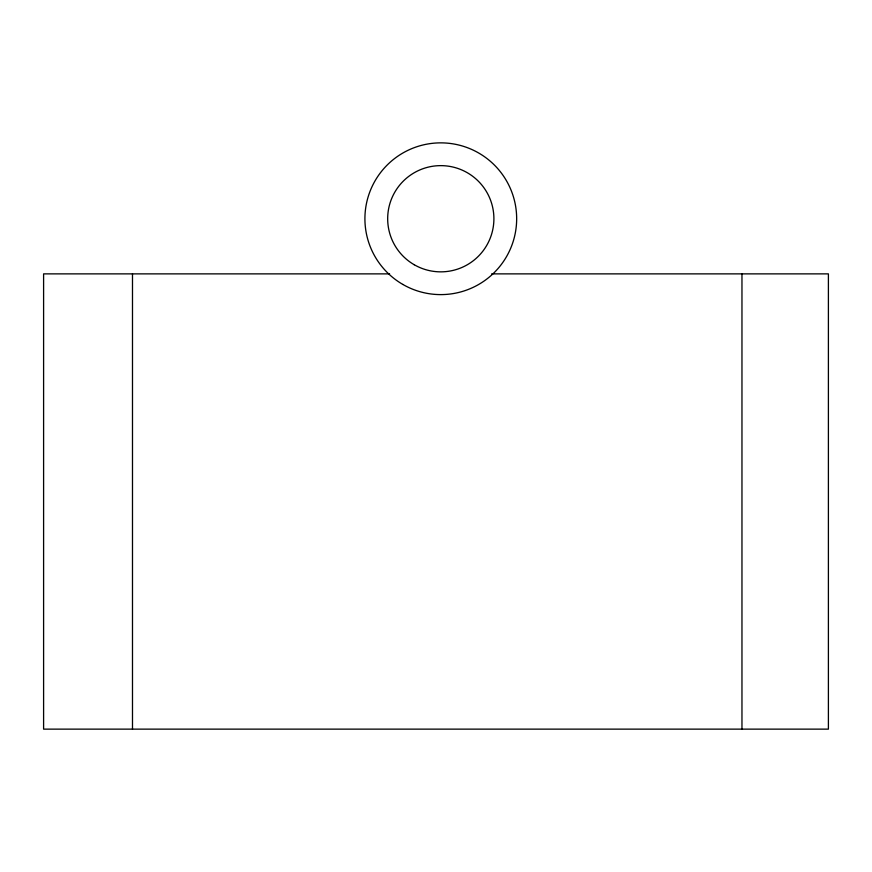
<?xml version="1.0" encoding="UTF-8"?>
<svg xmlns="http://www.w3.org/2000/svg" width="872" height="872" viewBox="0 0 872 872"><rect width="100%" height="100%" fill="white"/><g stroke="black" fill="none" stroke-linecap="round" stroke-linejoin="round"><path stroke-width="1.31" d="M389.61 273.873L43.6 273.873L43.6 729.134L828.4 729.134L828.4 273.873L491.645 273.873M741.963 273.873L741.963 729.134M132.489 273.873L132.489 729.134M402.853 284.446A75.875 75.875 0 0 0 516.66 218.741A75.875 75.875 0 0 0 402.853 153.025A75.875 75.875 0 0 0 402.853 284.446M414.233 264.739A53.116 53.116 0 0 0 493.901 218.741A53.116 53.116 0 0 0 414.233 172.743A53.116 53.116 0 0 0 414.233 264.739"/></g></svg>
